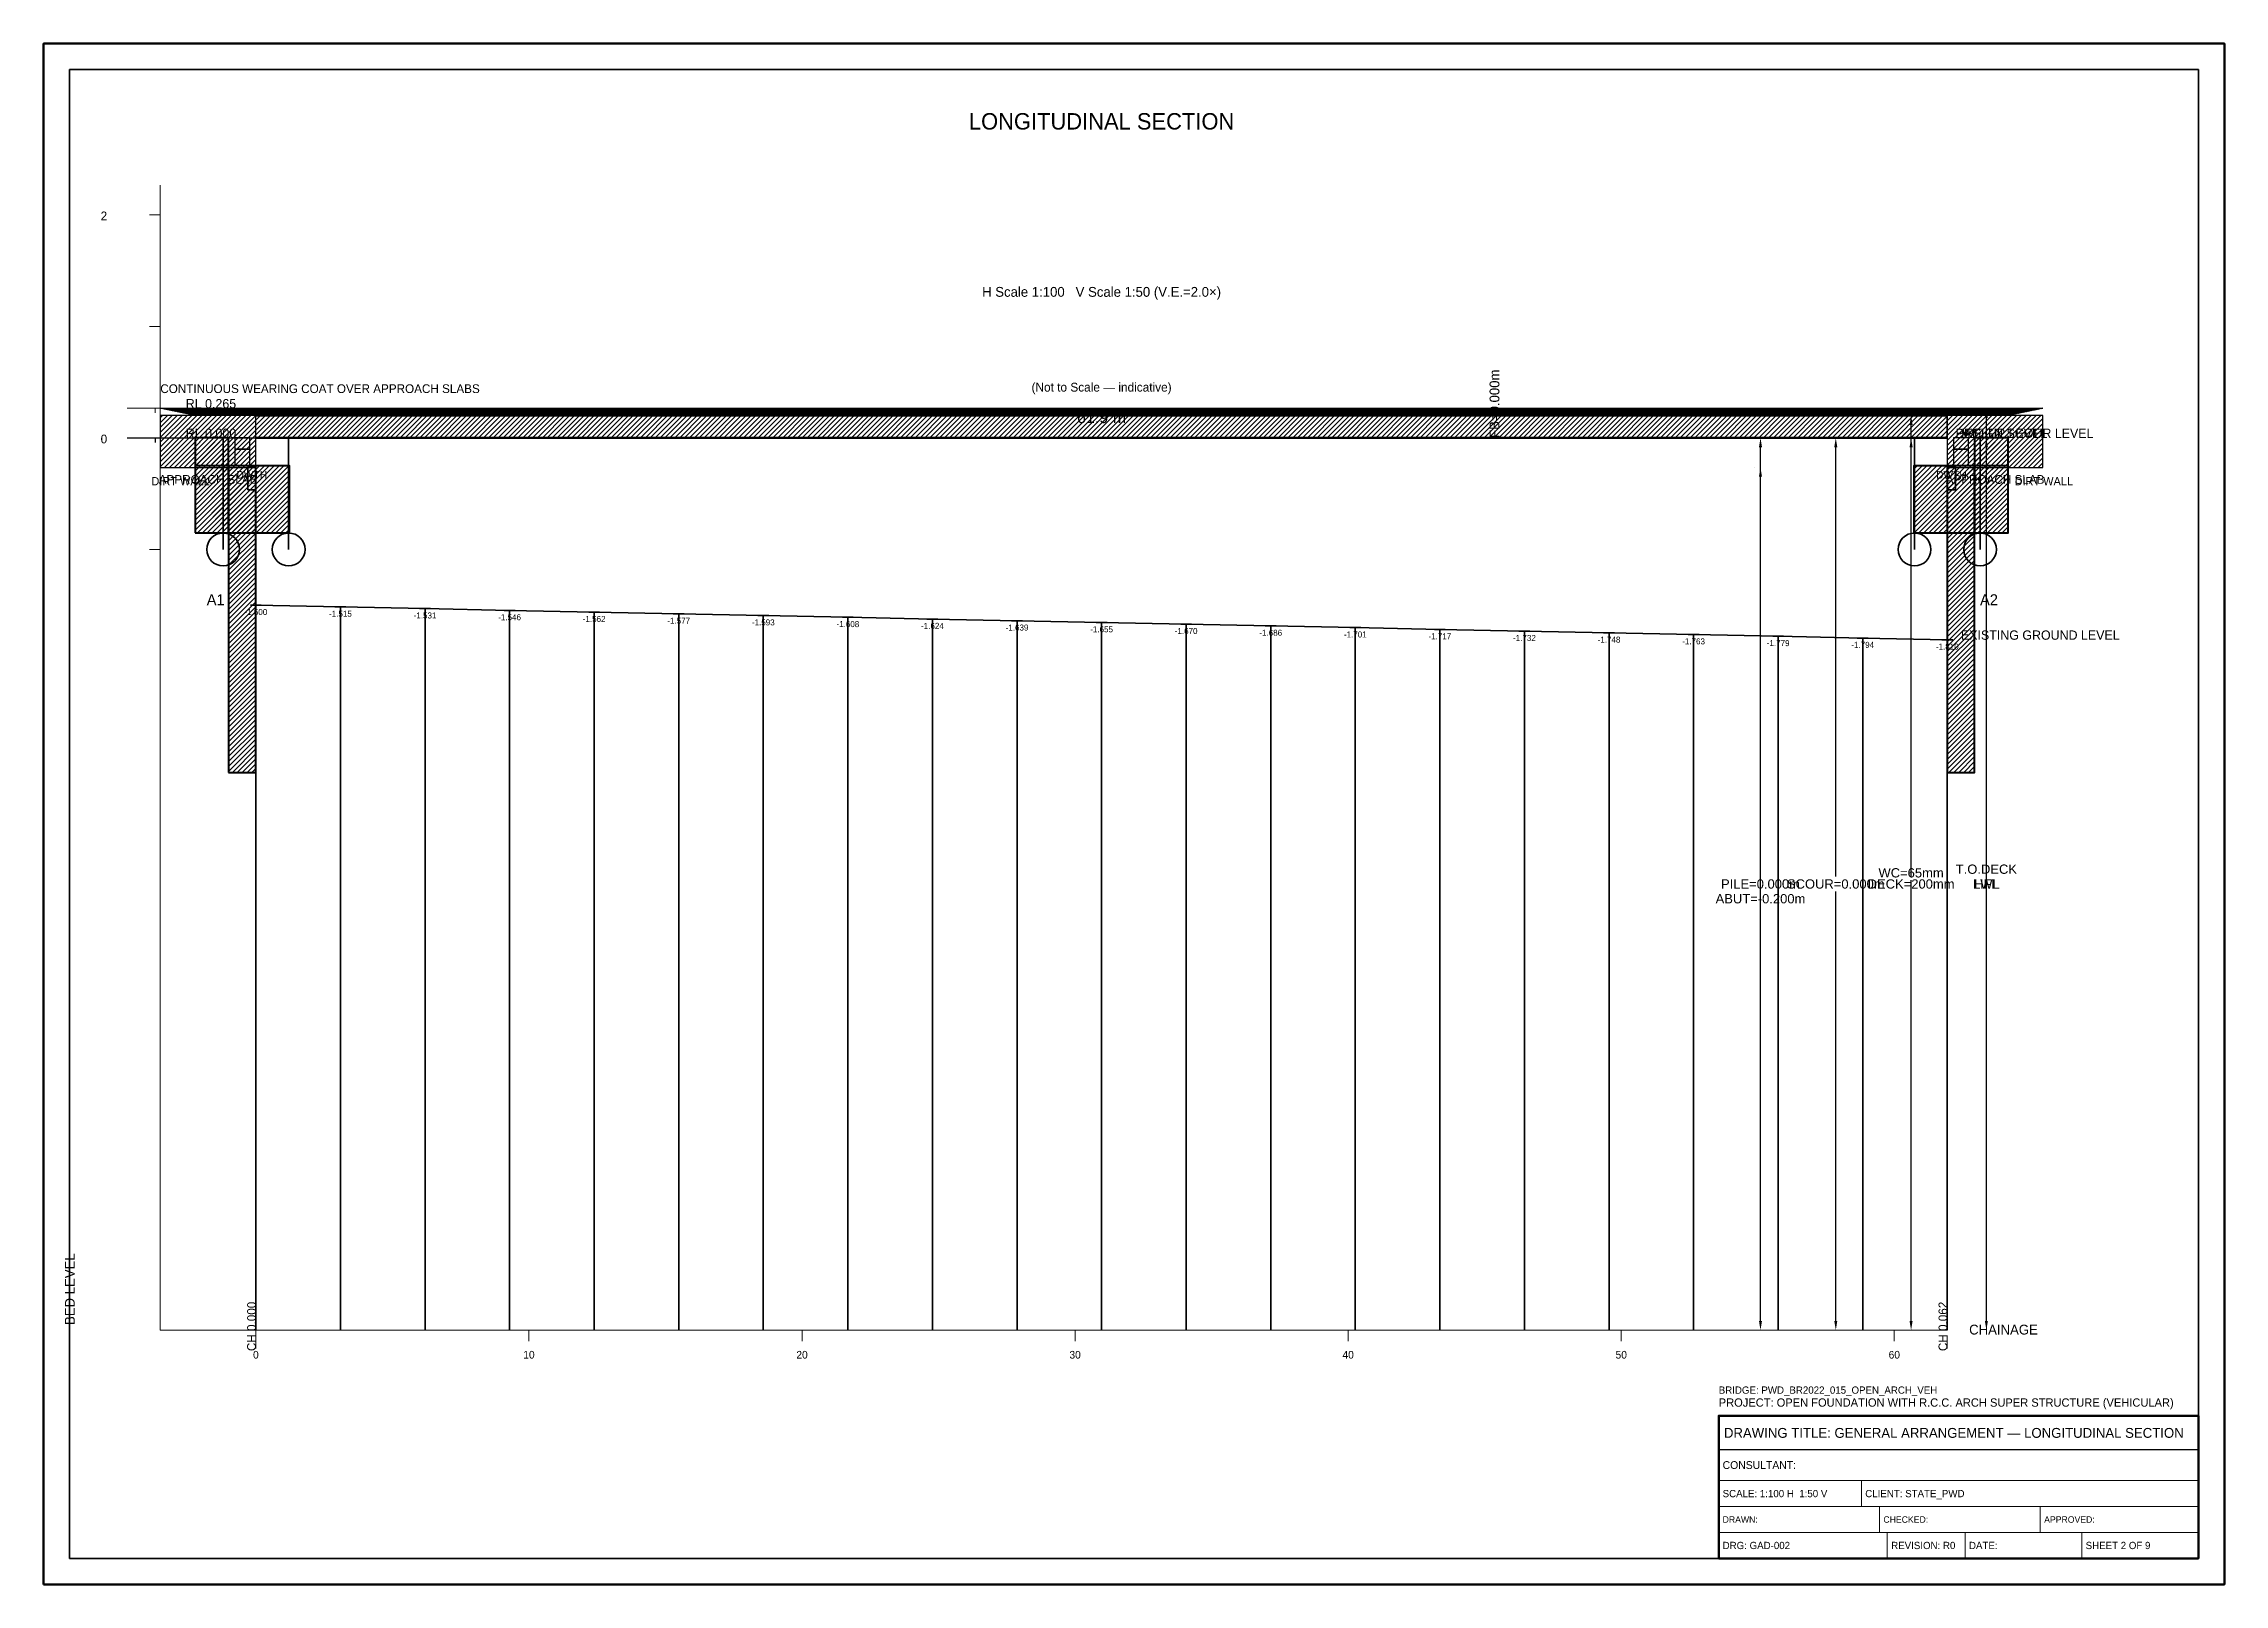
# Model space of a CAD drawing. Header units: metres. Extents: x 0 to 841, y 0 to 594.
import ezdxf
from ezdxf.enums import TextEntityAlignment as Align

# ---------------------------------------------------------------- set-up
doc = ezdxf.new("R2010")
doc.units = ezdxf.units.M
doc.linetypes.add('DASHED', pattern=[0.5, 0.375, -0.125])
doc.linetypes.add('DASHED2', pattern=[0.25, 0.1875, -0.0625])
for name, color, linetype, lineweight in [('ABUT-PROF', 4, 'Continuous', 50), ('BORDER-INNER', 7, 'Continuous', 35), ('BORDER-OUTER', 7, 'Continuous', 70), ('CIVIL-CHAINAGE', 7, 'Continuous', 18), ('CIVIL-GROUND', 3, 'Continuous', 35), ('CIVIL-HFL', 5, 'DASHED', 25), ('CIVIL-LWL', 4, 'DASHED', 18), ('CIVIL-ROAD', 7, 'Continuous', 25), ('CIVIL-SCOUR', 1, 'DASHED2', 18), ('DIM-CHAINAGE', 3, 'Continuous', 18), ('DIM-LEVEL', 3, 'Continuous', 18), ('DIM-LINEAR', 3, 'Continuous', 18), ('FOUND-PILE', 4, 'Continuous', 35), ('STRUC-HATCHING', 8, 'Continuous', 18), ('SUB-ABUT', 3, 'Continuous', 35), ('SUB-BEARING', 5, 'Continuous', 25), ('SUB-DIRT-WALL', 3, 'Continuous', 35), ('SUPER-DECK', 2, 'Continuous', 50), ('SUPER-WEARING', 8, 'Continuous', 25), ('TEXT-GENERAL', 7, 'Continuous', 18), ('TEXT-HEADER', 7, 'Continuous', 25), ('TEXT-LEVEL', 5, 'Continuous', 18), ('TEXT-SPEC', 7, 'Continuous', 13), ('TEXT-TITLE', 7, 'Continuous', 25), ('TITLEBLK-BOX', 7, 'Continuous', 50), ('TITLEBLK-TEXT', 7, 'Continuous', 18)]:
    doc.layers.add(name, color=color, linetype=linetype, lineweight=lineweight)
doc.styles.add('BRIDGE_STD', font='Arial.ttf')
doc.dimstyles.new('pmb100', dxfattribs={"dimtxt": 2.5, "dimasz": 0.9375, "dimexe": 2.5, "dimexo": 2.5, "dimtad": 0, "dimtih": 1, "dimdec": 0, "dimtxsty": 'BRIDGE_STD', "dimcen": 2.5, "dimazin": 3, "dimtfac": 1, "dimtmove": 0, "dimatfit": 3})

msp = doc.modelspace()

# ---------------------------------------------------------------- hatches: boundary and pattern name
at = {"layer": 'STRUC-HATCHING'}
h = msp.add_hatch(dxfattribs=at)
h.set_pattern_fill('ANSI31', scale=0.421236)
h.paths.add_polyline_path([(45, 430.61), (81.86, 430.61), (81.86, 450.6), (45, 450.6)])
h = msp.add_hatch(dxfattribs=at)
h.set_pattern_fill('ANSI31', scale=0.421236)
h.paths.add_polyline_path([(81.86, 442), (734.14, 442), (734.14, 450.6), (81.86, 450.6)])
h = msp.add_hatch(dxfattribs=at)
h.set_pattern_fill('ANSI31', scale=0.421236)
h.paths.add_polyline_path([(734.14, 430.61), (771, 430.61), (771, 450.6), (734.14, 450.6)])
h = msp.add_hatch(dxfattribs=at)
h.set_pattern_fill('ANSI31', scale=0.421236)
h.paths.add_polyline_path([(58.43, 405.45), (71.33, 405.45), (71.33, 442), (58.43, 442)])
h = msp.add_hatch(dxfattribs=at)
h.set_pattern_fill('ANSI31', scale=0.421236)
h.paths.add_polyline_path([(744.67, 405.45), (757.57, 405.45), (757.57, 442), (744.67, 442)])
h = msp.add_hatch(dxfattribs=at)
h.set_pattern_fill('ANSI31', scale=0.421236)
h.paths.add_polyline_path([(58.43, 405.45), (94.76, 405.45), (94.76, 431.25), (58.43, 431.25)])
h = msp.add_hatch(dxfattribs=at)
h.set_pattern_fill('ANSI31', scale=0.421236)
h.paths.add_polyline_path([(71.33, 313), (81.86, 313), (81.86, 431.25), (71.33, 431.25)])
h = msp.add_hatch(dxfattribs=at)
h.set_pattern_fill('ANSI31', scale=0.421236)
h.paths.add_polyline_path([(721.24, 405.45), (757.57, 405.45), (757.57, 431.25), (721.24, 431.25)])
h = msp.add_hatch(dxfattribs=at)
h.set_pattern_fill('ANSI31', scale=0.421236)
h.paths.add_polyline_path([(734.14, 313), (744.67, 313), (744.67, 431.25), (734.14, 431.25)])
at = {"layer": 'SUPER-WEARING'}
h = msp.add_hatch(dxfattribs=at)
h.set_pattern_fill('SOLID')
h.paths.add_polyline_path([(45, 453.4), (771, 453.4), (757.31, 450.6), (58.69, 450.6)])

# ---------------------------------------------------------------- linework, layer by layer
at = {"layer": 'ABUT-PROF', "lineweight": 35}
for points in [[(78.7, 422), (81.86, 422), (81.86, 430.61), (78.7, 430.61), (78.7, 422)], [(734.14, 422), (737.3, 422), (737.3, 430.61), (734.14, 430.61), (734.14, 422)]]:
    msp.add_lwpolyline(points, dxfattribs=at)
at = {"layer": 'BORDER-INNER'}
msp.add_lwpolyline([(10, 10), (831, 10), (831, 584), (10, 584), (10, 10)], dxfattribs=at)
at = {"layer": 'BORDER-OUTER'}
msp.add_lwpolyline([(0, 0), (841, 0), (841, 594), (0, 594), (0, 0)], dxfattribs=at)
at = {"layer": 'CIVIL-CHAINAGE'}
for p, q in [((45, 98), (734.14, 98)), ((81.86, 98), (81.86, 93.79)), ((81.86, 96), (81.86, 90.95)), ((187.17, 98), (187.17, 93.79)), ((292.48, 98), (292.48, 93.79)), ((397.79, 98), (397.79, 93.79)), ((503.09, 98), (503.09, 93.79)), ((608.4, 98), (608.4, 93.79)), ((713.71, 98), (713.71, 93.79)), ((734.14, 96), (734.14, 90.95))]:
    msp.add_line(p, q, dxfattribs=at)
at = {"layer": 'CIVIL-GROUND', "color": 3}
for p, q in [((79.75, 377.5), (83.96, 377.5)), ((112.37, 376.83), (116.58, 376.83)), ((144.98, 376.17), (149.19, 376.17)), ((177.59, 375.5), (181.81, 375.5)), ((210.21, 374.84), (214.42, 374.84)), ((242.82, 374.17), (247.04, 374.17)), ((275.44, 373.5), (279.65, 373.5)), ((308.05, 372.84), (312.26, 372.84)), ((340.67, 372.17), (344.88, 372.17)), ((373.28, 371.51), (377.49, 371.51)), ((405.89, 370.84), (410.11, 370.84)), ((438.51, 370.18), (442.72, 370.18)), ((471.12, 369.51), (475.33, 369.51)), ((503.74, 368.84), (507.95, 368.84)), ((536.35, 368.18), (540.56, 368.18)), ((568.96, 367.51), (573.18, 367.51)), ((601.58, 366.85), (605.79, 366.85)), ((634.19, 366.18), (638.41, 366.18)), ((666.81, 365.51), (671.02, 365.51)), ((699.42, 364.85), (703.63, 364.85)), ((732.04, 364.18), (736.25, 364.18))]:
    msp.add_line(p, q, dxfattribs=at)
at = {"layer": 'CIVIL-GROUND', "color": 8, "linetype": 'DASHED2'}
for p, q in [((81.86, 377.5), (81.86, 98)), ((114.47, 376.83), (114.47, 98)), ((147.09, 376.17), (147.09, 98)), ((179.7, 375.5), (179.7, 98)), ((212.31, 374.84), (212.31, 98)), ((244.93, 374.17), (244.93, 98)), ((277.54, 373.5), (277.54, 98)), ((310.16, 372.84), (310.16, 98)), ((342.77, 372.17), (342.77, 98)), ((375.39, 371.51), (375.39, 98)), ((408, 370.84), (408, 98)), ((440.61, 370.18), (440.61, 98)), ((473.23, 369.51), (473.23, 98)), ((505.84, 368.84), (505.84, 98)), ((538.46, 368.18), (538.46, 98)), ((571.07, 367.51), (571.07, 98)), ((603.69, 366.85), (603.69, 98)), ((636.3, 366.18), (636.3, 98)), ((668.91, 365.51), (668.91, 98)), ((701.53, 364.85), (701.53, 98)), ((734.14, 364.18), (734.14, 98))]:
    msp.add_line(p, q, dxfattribs=at)
at = {"layer": 'CIVIL-GROUND', "color": 3}
msp.add_lwpolyline([(81.86, 377.5), (114.47, 376.83), (147.09, 376.17), (179.7, 375.5), (212.31, 374.84), (244.93, 374.17), (277.54, 373.5), (310.16, 372.84), (342.77, 372.17), (375.39, 371.51), (408, 370.84), (440.61, 370.18), (473.23, 369.51), (505.84, 368.84), (538.46, 368.18), (571.07, 367.51), (603.69, 366.85), (636.3, 366.18), (668.91, 365.51), (701.53, 364.85), (734.14, 364.18)], dxfattribs=at)
at = {"layer": 'CIVIL-HFL'}
for p, q in [((32.26, 442), (53.74, 442)), ((43, 442), (43, 440.21))]:
    msp.add_line(p, q, dxfattribs=at)
at = {"layer": 'CIVIL-HFL', "color": 5}
msp.add_line((45, 442), (734.14, 442), dxfattribs=at)
at = {"layer": 'CIVIL-LWL'}
for p, q in [((32.26, 442), (53.74, 442)), ((43, 442), (43, 440.21))]:
    msp.add_line(p, q, dxfattribs=at)
at = {"layer": 'CIVIL-LWL', "color": 4}
msp.add_line((45, 442), (734.14, 442), dxfattribs=at)
at = {"layer": 'CIVIL-ROAD', "lineweight": 25}
for points in [[(45, 430.61), (81.86, 430.61), (81.86, 450.6), (45, 450.6), (45, 430.61)], [(734.14, 430.61), (771, 430.61), (771, 450.6), (734.14, 450.6), (734.14, 430.61)]]:
    msp.add_lwpolyline(points, dxfattribs=at)
at = {"layer": 'CIVIL-SCOUR'}
for p, q in [((32.26, 442), (53.74, 442)), ((43, 442), (43, 440.21))]:
    msp.add_line(p, q, dxfattribs=at)
at = {"layer": 'CIVIL-SCOUR', "color": 1}
msp.add_line((45, 442), (734.14, 442), dxfattribs=at)
at = {"layer": 'DIM-LEVEL'}
for p, q in [((45, 98), (45, 539.39)), ((40.79, 528), (45, 528)), ((40.79, 485), (45, 485)), ((32.26, 453.4), (53.74, 453.4)), ((43, 453.4), (43, 451.6)), ((32.26, 442), (53.74, 442)), ((32.26, 442), (53.74, 442)), ((36.58, 442), (45, 442)), ((43, 442), (43, 440.21)), ((43, 442), (43, 440.21)), ((40.79, 399), (45, 399))]:
    msp.add_line(p, q, dxfattribs=at)
at = {"layer": 'DIM-LINEAR'}
for p, q in [((538.46, 442), (559.52, 442)), ((538.46, 442), (559.52, 442)), ((556.49, 442), (562.55, 442)), ((556.49, 442), (562.55, 442))]:
    msp.add_line(p, q, dxfattribs=at)
at = {"layer": 'FOUND-PILE', "lineweight": 35}
for p, q in [((69.22, 399), (69.22, 442)), ((94.5, 399), (94.5, 442)), ((721.5, 399), (721.5, 442)), ((746.78, 399), (746.78, 442))]:
    msp.add_line(p, q, dxfattribs=at)
at = {"layer": 'FOUND-PILE'}
for centre in [(69.22, 399), (94.5, 399), (721.5, 399), (746.78, 399)]:
    msp.add_circle(centre, 6.32, dxfattribs=at)
at = {"layer": 'SUB-ABUT', "lineweight": 30}
for points in [[(73.7, 431.25), (79.49, 431.25), (79.49, 437.7), (73.7, 437.7), (73.7, 431.25)], [(736.51, 431.25), (742.3, 431.25), (742.3, 437.7), (736.51, 437.7), (736.51, 431.25)]]:
    msp.add_lwpolyline(points, dxfattribs=at)
at = {"layer": 'SUB-ABUT', "lineweight": 40}
for points in [[(58.43, 405.45), (94.76, 405.45), (94.76, 431.25), (58.43, 431.25), (58.43, 405.45)], [(71.33, 313), (81.86, 313), (81.86, 431.25), (71.33, 431.25), (71.33, 313)], [(721.24, 405.45), (757.57, 405.45), (757.57, 431.25), (721.24, 431.25), (721.24, 405.45)], [(734.14, 313), (744.67, 313), (744.67, 431.25), (734.14, 431.25), (734.14, 313)]]:
    msp.add_lwpolyline(points, dxfattribs=at)
at = {"layer": 'SUB-BEARING', "lineweight": 30}
for points in [[(73.7, 437.7), (79.49, 437.7), (79.49, 442), (73.7, 442), (73.7, 437.7)], [(736.51, 437.7), (742.3, 437.7), (742.3, 442), (736.51, 442), (736.51, 437.7)]]:
    msp.add_lwpolyline(points, dxfattribs=at)
at = {"layer": 'SUB-DIRT-WALL', "lineweight": 40}
for points in [[(58.43, 405.45), (71.33, 405.45), (71.33, 442), (58.43, 442), (58.43, 405.45)], [(744.67, 405.45), (757.57, 405.45), (757.57, 442), (744.67, 442), (744.67, 405.45)]]:
    msp.add_lwpolyline(points, dxfattribs=at)
at = {"layer": 'SUPER-DECK'}
for p, q in [((81.86, 450.6), (734.14, 450.6)), ((81.86, 442), (734.14, 442))]:
    msp.add_line(p, q, dxfattribs=at)
at = {"layer": 'SUPER-DECK', "lineweight": 25}
for p, q in [((81.86, 442), (81.86, 450.6)), ((734.14, 442), (734.14, 450.6))]:
    msp.add_line(p, q, dxfattribs=at)
at = {"layer": 'SUPER-WEARING', "lineweight": 25}
msp.add_lwpolyline([(45, 453.4), (771, 453.4), (757.31, 450.6), (58.69, 450.6), (45, 453.4)], dxfattribs=at)
at = {"layer": 'TITLEBLK-BOX', "lineweight": 50}
msp.add_lwpolyline([(646, 10), (831, 10), (831, 65), (646, 65), (646, 10)], dxfattribs=at)
at = {"layer": 'TITLEBLK-BOX', "lineweight": 30}
msp.add_lwpolyline([(646, 52), (831, 52), (831, 65), (646, 65), (646, 52)], dxfattribs=at)
at = {"layer": 'TITLEBLK-BOX', "lineweight": 18}
for points in [[(646, 40), (831, 40), (831, 52), (646, 52), (646, 40)], [(646, 30), (701, 30), (701, 40), (646, 40), (646, 30)], [(701, 30), (831, 30), (831, 40), (701, 40), (701, 30)], [(646, 20), (708, 20), (708, 30), (646, 30), (646, 20)], [(708, 20), (770, 20), (770, 30), (708, 30), (708, 20)], [(770, 20), (831, 20), (831, 30), (770, 30), (770, 20)], [(646, 10), (711, 10), (711, 20), (646, 20), (646, 10)], [(711, 10), (741, 10), (741, 20), (711, 20), (711, 10)], [(741, 10), (786, 10), (786, 20), (741, 20), (741, 10)], [(786, 10), (831, 10), (831, 20), (786, 20), (786, 10)]]:
    msp.add_lwpolyline(points, dxfattribs=at)

# ---------------------------------------------------------------- texts
at = {"layer": 'CIVIL-GROUND', "color": 3}
msp.add_text('EXISTING GROUND LEVEL', height=3.5805, dxfattribs=at).set_placement((739.41, 364.18))
at = {"layer": 'CIVIL-HFL', "color": 5}
msp.add_text('HFL', height=3.581, dxfattribs=at).set_placement((737.3, 442))
at = {"layer": 'CIVIL-LWL', "color": 4}
msp.add_text('LWL', height=3.581, dxfattribs=at).set_placement((737.3, 442))
at = {"layer": 'CIVIL-SCOUR', "color": 1}
msp.add_text('DESIGN SCOUR LEVEL', height=3.5805, dxfattribs=at).set_placement((737.3, 442))
at = {"layer": 'DIM-CHAINAGE'}
for s, p in [('CH 0.000', (81.86, 89.93)), ('CH 0.062', (734.14, 89.93))]:
    msp.add_text(s, height=3.37, rotation=90, dxfattribs=at).set_placement(p)
at = {"layer": 'DIM-LINEAR'}
msp.add_text('FB=0.000m', height=3.791, rotation=90, dxfattribs=at).set_placement((561.41, 442))
at = {"layer": 'TEXT-GENERAL'}
msp.add_text('61.9 m', height=4.634, dxfattribs=at).set_placement((408, 447.7), align=Align.CENTER)
for s, height, p in [('PILE TIP LEVEL', 3.5805, (737.3, 442)), ('A1', 4.212, (62.9, 377.5)), ('A2', 4.212, (746.78, 377.5))]:
    msp.add_text(s, height=height, dxfattribs=at).set_placement(p)
at = {"layer": 'TEXT-HEADER'}
msp.add_text('LONGITUDINAL SECTION', height=6.3185, dxfattribs=at).set_placement((408, 560.89), align=Align.CENTER)
at = {"layer": 'TEXT-LEVEL'}
for s, height, p in [('2', 3.37, (22, 525.89)), ('RL 0.265', 3.581, (54.82, 453.4)), ('0', 3.37, (22, 439.89)), ('RL 0.000', 3.581, (54.82, 442)), ('RL 0.000', 3.581, (54.82, 442)), ('RL 0.000', 3.581, (54.82, 442)), ('RL 0.000', 3.581, (54.82, 442)), ('RL 0.000', 3.581, (54.82, 442)), ('CHAINAGE', 3.791, (742.57, 96.32))]:
    msp.add_text(s, height=height, dxfattribs=at).set_placement(p)
at = {"layer": 'TEXT-LEVEL', "color": 8}
for s, p in [('-1.500', (81.86, 373.71)), ('-1.515', (114.47, 373.04)), ('-1.531', (147.09, 372.38)), ('-1.546', (179.7, 371.71)), ('-1.562', (212.31, 371.05)), ('-1.577', (244.93, 370.38)), ('-1.593', (277.54, 369.71)), ('-1.608', (310.16, 369.05)), ('-1.624', (342.77, 368.38)), ('-1.639', (375.39, 367.72)), ('-1.655', (408, 367.05)), ('-1.670', (440.61, 366.38)), ('-1.686', (473.23, 365.72)), ('-1.701', (505.84, 365.05)), ('-1.717', (538.46, 364.39)), ('-1.732', (571.07, 363.72)), ('-1.748', (603.69, 363.06)), ('-1.763', (636.3, 362.39)), ('-1.779', (668.91, 361.72)), ('-1.794', (701.53, 361.06)), ('-1.810', (734.14, 360.39))]:
    msp.add_text(s, height=2.317, dxfattribs=at).set_placement(p, align=Align.CENTER)
at = {"layer": 'TEXT-LEVEL'}
msp.add_text('BED LEVEL', height=3.791, rotation=90, dxfattribs=at).set_placement((12, 100))
for s, height, p in [('0', 2.95, (81.86, 87.05)), ('10', 2.949, (187.17, 87.05)), ('20', 2.949, (292.48, 87.05)), ('30', 2.949, (397.79, 87.05)), ('40', 2.949, (503.09, 87.05)), ('50', 2.949, (608.4, 87.05)), ('60', 2.949, (713.71, 87.05))]:
    msp.add_text(s, height=height, dxfattribs=at).set_placement(p, align=Align.CENTER)
at = {"layer": 'TEXT-SPEC'}
for s, height, p in [('H Scale 1:100   V Scale 1:50 (V.E.=2.0×)', 3.7911, (408, 496.4)), ('APPROACH SLAB', 3.3699, (63.43, 424.29)), ('APPROACH SLAB', 3.3699, (752.57, 424.29))]:
    msp.add_text(s, height=height, dxfattribs=at).set_placement(p, align=Align.CENTER)
at = {"layer": 'TEXT-SPEC', "color": 8}
msp.add_text('CONTINUOUS WEARING COAT OVER APPROACH SLABS', height=3.3699, dxfattribs=at).set_placement((45, 459.29))
msp.add_text('(Not to Scale — indicative)', height=3.412, dxfattribs=at).set_placement((408, 459.85), align=Align.CENTER)
at = {"layer": 'TEXT-SPEC', "color": 4}
for p in [(80.28, 426.31), (735.72, 426.31)]:
    msp.add_text('DWTH', height=2.949, dxfattribs=at).set_placement(p, align=Align.CENTER)
at = {"layer": 'TEXT-SPEC'}
for p in [(41.58, 423.72), (760.1, 423.72)]:
    msp.add_text('DIRT WALL', height=3.159, dxfattribs=at).set_placement(p)
at = {"layer": 'TEXT-TITLE'}
for s, height, p in [('PROJECT: OPEN FOUNDATION WITH R.C.C. ARCH SUPER STRUCTURE (VEHICULAR) ', 3.2, (646, 68.5)), ('DRAWING TITLE: GENERAL ARRANGEMENT — LONGITUDINAL SECTION', 3.8, (648, 56.5))]:
    msp.add_text(s, height=height, dxfattribs=at).set_placement(p)
at = {"layer": 'TITLEBLK-TEXT'}
for s, height, p in [('BRIDGE: PWD_BR2022_015_OPEN_ARCH_VEH', 2.8, (646, 73.5)), ('CONSULTANT: ', 3, (647.5, 44.5)), ('SCALE: 1:100 H  1:50 V', 2.8, (647.5, 33.6)), ('CLIENT: STATE_PWD', 2.8, (702.5, 33.6)), ('DRAWN: ', 2.5, (647.5, 23.75)), ('CHECKED: ', 2.5, (709.5, 23.75)), ('APPROVED: ', 2.5, (771.5, 23.75)), ('DRG: GAD-002', 2.8, (647.5, 13.6)), ('REVISION: R0', 2.8, (712.5, 13.6)), ('DATE: ', 2.8, (742.5, 13.6)), ('SHEET 2 OF 9', 2.8, (787.5, 13.6))]:
    msp.add_text(s, height=height, dxfattribs=at).set_placement(p)

# ---------------------------------------------------------------- dimensions: what is measured, and where the dimension line sits
at = {"layer": 'DIM-LINEAR'}
for base, p1, p2, text in [((720.18, 98), (720.18, 98), (720.18, 450.6), 'WC=65mm'), ((749.22, 98), (749.22, 98), (749.22, 453.4), 'T.O.DECK'), ((662.1, 98), (662.1, 98), (662.1, 442), 'PILE=0.000m'), ((691.14, 98), (691.14, 98), (691.14, 442), 'SCOUR=0.000m'), ((720.18, 98), (720.18, 98), (720.18, 442), 'DECK=200mm'), ((749.22, 98), (749.22, 98), (749.22, 442), 'LWL'), ((749.22, 98), (749.22, 98), (749.22, 442), 'HFL'), ((662.1, 98), (662.1, 98), (662.1, 430.61), 'ABUT=-0.200m')]:
    msp.add_linear_dim(base=base, p1=p1, p2=p2, angle=90, text=text, dimstyle='pmb100', override={"dimtxt": 3.580505, "dimasz": 3.580505, "dimgap": 1.432202, "dimclrt": 3}, dxfattribs=at).render()

doc.saveas('drawing.dxf')
